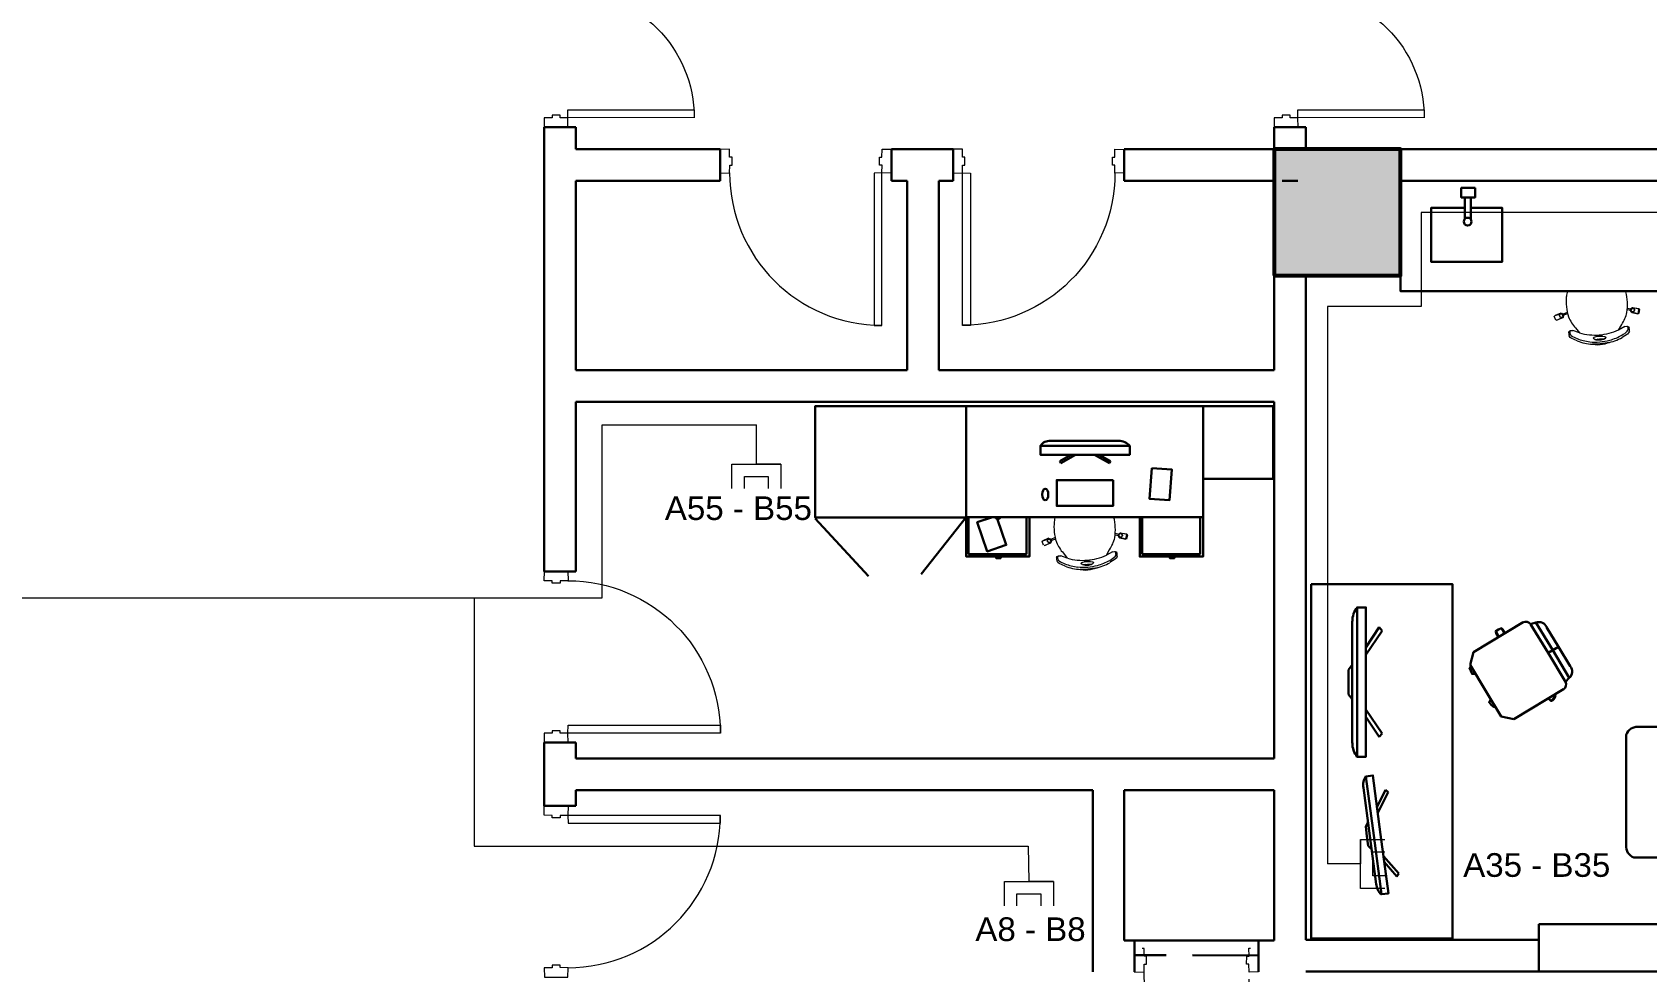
# Model space of a CAD drawing. Header units: millimetres. Extents: x 521 to 148073, y -17811 to 32040.
# Drawn here: x 29026 to 39539, y 16118 to 22236 of the extents above; entities that cross this region are included whole.
import ezdxf

# ---------------------------------------------------------------- set-up
doc = ezdxf.new("R2010")
doc.units = ezdxf.units.MM
doc.linetypes.add('DGN Style 2', pattern=[0.41784, 0.250704, -0.167136])
doc.linetypes.add('DGN Style 3', pattern=[0.584976, 0.41784, -0.167136])
for name, color, linetype, lineweight in [('nabytek', 7, 'Continuous', 30), ('OAP220', 1, 'Continuous', 30), ('OAP280', 2, 'Continuous', 53), ('OAP313', 1, 'Continuous', 0), ('OAP315', 5, 'Continuous', 0), ('OAP325', 1, 'Continuous', 0), ('RC1.', 190, 'Continuous', 20), ('RC2.', 150, 'Continuous', 20)]:
    doc.layers.add(name, color=color, linetype=linetype, lineweight=lineweight)
doc.styles.add('PDF Arial', font='arial.ttf')

# ---------------------------------------------------------------- blocks, each defined once
blk = doc.blocks.new('*U8')
at = {"layer": 'OAP315', "extrusion": (0, 0, -1), "flags": 128}
for points in [[(-0.486, 0.735), (-0.532, 0.754), (-0.836, 0.014), (-0.789, -0.005), (-0.486, 0.735)], [(0.645, -0.593), (0.599, -0.574), (0.902, 0.167), (0.948, 0.148), (0.645, -0.593)], [(-0.891, 0.037), (-0.836, 0.014), (-0.855, -0.032), (-0.841, -0.038), (-0.86, -0.084), (-0.874, -0.079), (-0.893, -0.125), (-0.948, -0.102), (-0.891, 0.037)], [(0.7, -0.615), (0.645, -0.593), (0.626, -0.639), (0.612, -0.633), (0.593, -0.68), (0.607, -0.685), (0.588, -0.731), (0.643, -0.754), (0.7, -0.615)]]:
    blk.add_lwpolyline(points, close=True, dxfattribs=at)
at = {"layer": 'OAP315', "extrusion": (0, 0, -1)}
blk.add_arc((-0.836, 0.014), 0.8, 337.7176, 67.7176, dxfattribs=at)
at = {"layer": 'OAP315'}
blk.add_arc((-0.645, -0.593), 0.8, 22.2824, 112.2824, dxfattribs=at)
blk = doc.blocks.new('B1500-91')
at = {"layer": 'OAP315', "rotation": 67.71764840910753}
blk.add_blockref('*U8', (-0.304, 0.881), dxfattribs=at)
blk = doc.blocks.new('*U6')
at = {"layer": 'OAP315', "extrusion": (0, 0, -1), "flags": 128}
for points in [[(-0.649, 0.332), (-0.607, 0.289), (-0.643, 0.254), (-0.633, 0.243), (-0.669, 0.209), (-0.68, 0.22), (-0.716, 0.185), (-0.757, 0.229), (-0.649, 0.332)], [(0.059, -0.409), (0.025, -0.373), (0.723, 0.294), (0.757, 0.258), (0.059, -0.409)], [(0.101, -0.452), (0.059, -0.409), (0.023, -0.444), (0.013, -0.433), (-0.023, -0.467), (-0.013, -0.478), (-0.049, -0.513), (-0.008, -0.556), (0.101, -0.452)]]:
    blk.add_lwpolyline(points, close=True, dxfattribs=at)
at = {"layer": 'OAP315'}
blk.add_arc((-0.059, -0.409), 0.965, 46.3107, 136.3107, dxfattribs=at)
blk = doc.blocks.new('A900-90')
at = {"layer": 'OAP315', "rotation": 313.6892712838268}
blk.add_blockref('*U6', (0.397, 0.24), dxfattribs=at)
blk = doc.blocks.new('*U14')
at = {"layer": 'OAP313', "linetype": 'DGN Style 2', "flags": 128}
for points in [[(-0.266, 0.436), (-0.222, 0.395), (-0.188, 0.431), (-0.177, 0.421), (-0.142, 0.457), (-0.153, 0.467), (-0.119, 0.503), (-0.162, 0.545), (-0.266, 0.436)], [(0.302, -0.106), (0.258, -0.065), (0.293, -0.028), (0.282, -0.018), (0.317, 0.018), (0.328, 0.008), (0.362, 0.044), (0.405, 0.002), (0.302, -0.106)], [(-0.236, -0.51), (-0.2, -0.545), (0.258, -0.065), (0.222, -0.03), (-0.236, -0.51)]]:
    blk.add_lwpolyline(points, close=True, dxfattribs=at)
at = {"layer": 'OAP313', "linetype": 'DGN Style 2', "extrusion": (0, 0, -1)}
blk.add_arc((-0.26, -0.064), 0.666, 313.7679, 43.5275, dxfattribs=at)
blk = doc.blocks.new('AP600-90_1')
at = {"layer": 'OAP313', "linetype": 'DGN Style 2', "rotation": 313.6892711747349}
blk.add_blockref('*U14', (-0.132, 0.291), dxfattribs=at)
blk = doc.blocks.new('*U12')
at = {"layer": 'OAP220'}
for p, q in [((0.43, 0.178), (0.543, 0.013)), ((-0.217, -0.266), (-0.104, -0.431))]:
    blk.add_line(p, q, dxfattribs=at)
at = {"layer": 'OAP220', "linetype": 'DGN Style 3'}
blk.add_line((-0.158, -0.353), (0.49, 0.091), dxfattribs=at)
at = {"layer": 'OAP313', "linetype": 'DGN Style 2', "rotation": 304.477440899856}
blk.add_blockref('AP600-90_1', (-0.217, -0.266), dxfattribs=at)
blk = doc.blocks.new('AP600-90')
at = {"layer": 'OAP220', "rotation": 55.52255910014399}
blk.add_blockref('*U12', (-0.097, 0.33), dxfattribs=at)
blk = doc.blocks.new('*U99')
at = {"layer": 'nabytek'}
for p, q in [((-33, 2331), (312, 2331)), ((436, 2331), (90, 2331)), ((-58, 2137), (-58, 2307)), ((461, 2137), (461, 2307)), ((-224, 1966), (-195, 2001)), ((-195, 2001), (-88, 2001)), ((133, 2087), (-16, 2087)), ((133, 1961), (133, 2087)), ((172, 2087), (133, 2087)), ((172, 2087), (172, 1961)), ((172, 2087), (312, 2087)), ((230, 2087), (230, 1961)), ((270, 1961), (270, 2087)), ((270, 2087), (419, 2087)), ((598, 2001), (490, 2001)), ((627, 1966), (598, 2001)), ((-224, 580), (-224, 1966)), ((-1, 1961), (312, 1961)), ((403, 1961), (90, 1961)), ((90, 1961), (270, 1961)), ((312, 1961), (133, 1961)), ((172, 1961), (205, 1961)), ((627, -230), (627, 1966)), ((-959, 1177), (-994, 1168)), ((-994, 1168), (-994, 957)), ((-959, 1177), (-959, 957)), ((-924, 1212), (-546, 1212)), ((-815, 1235), (-809, 1215)), ((-808, 1212), (-809, 1215)), ((-546, 1212), (-485, 1153)), ((-1038, 1106), (-1038, 957)), ((-485, 1153), (-485, 957)), ((-473, 1075), (-469, 1054)), ((-465, 1034), (-469, 1054)), ((-1038, 808), (-1038, 957)), ((-1038, 957), (-959, 957)), ((-994, 746), (-994, 957)), ((-959, 737), (-959, 957)), ((-554, 128), (107, 1032)), ((-485, 761), (-485, 957)), ((168, 995), (-482, 102)), ((-959, 737), (-994, 746)), ((-546, 702), (-485, 761)), ((-472, 777), (-468, 798)), ((-465, 819), (-468, 798)), ((-924, 702), (-546, 702)), ((-451, 369), (-451, 452)), ((-451, 452), (-425, 452)), ((-224, 452), (-224, 456)), ((-502, 210), (-121, 280)), ((65, 296), (72, 259)), ((79, 222), (72, 259)), ((-554, 128), (-482, 102)), ((-482, 102), (-502, 210)), ((-101, 171), (-482, 102)), ((-100, 166), (-101, 171)), ((-224, -219), (-224, -29)), ((-174, -280), (421, -280)), ((555, -280), (421, -280)), ((-874, -799), (-746, -722)), ((-619, -645), (-746, -722)), ((-746, -722), (-706, -789)), ((-543, -651), (-724, -759)), ((-517, -676), (-706, -789)), ((-517, -676), (-543, -651)), ((-469, -688), (-274, -1012)), ((-904, -868), (-724, -759)), ((-894, -903), (-706, -789)), ((-409, -788), (-407, -785)), ((-393, -769), (-407, -785)), ((-894, -903), (-904, -868)), ((-906, -951), (-711, -1275)), ((-274, -1012), (-293, -1094)), ((-293, -1094), (-461, -1196)), ((-354, -1145), (-369, -1159)), ((-629, -1297), (-461, -1196)), ((-385, -1173), (-369, -1159)), ((-711, -1275), (-629, -1297)), ((-608, -1300), (-589, -1292)), ((-569, -1284), (-589, -1292)), ((730, -1761), (617, -1861)), ((655, -1856), (749, -1775)), ((749, -1775), (730, -1761)), ((-873, -1890), (-851, -1869)), ((-742, -1975), (-873, -1890)), ((-851, -1869), (-694, -1975)), ((-181, -1869), (-338, -1975)), ((-290, -1975), (-159, -1890)), ((-159, -1890), (-181, -1869)), ((92, -1930), (476, -1880)), ((185, -1849), (200, -1830)), ((297, -1903), (185, -1849)), ((200, -1830), (336, -1898)), ((860, -1829), (476, -1880)), ((-1002, -1975), (-516, -1975)), ((-30, -1975), (-516, -1975)), ((172, -1991), (485, -1950)), ((396, -1961), (424, -1977)), ((424, -1977), (488, -1969)), ((799, -1908), (485, -1950)), ((551, -1961), (488, -1969)), ((574, -1938), (551, -1961)), ((-912, -2064), (-516, -2064)), ((-628, -2064), (-596, -2088)), ((-596, -2088), (-516, -2088)), ((-119, -2064), (-516, -2064)), ((-435, -2088), (-516, -2088)), ((-404, -2064), (-435, -2088))]:
    blk.add_line(p, q, dxfattribs=at)
for points in [[(43, 946), (24, 946), (24, 1296), (405, 1296), (405, 946), (132, 946)], [(-853, 1212), (-857, 1222), (-815, 1235), (-809, 1215)], [(-808, 1212), (-809, 1215)], [(-485, 1072), (-473, 1075), (-469, 1054)], [(-485, 1030), (-465, 1034), (-469, 1054)], [(-485, 822), (-465, 819), (-468, 798)], [(-485, 779), (-472, 777), (-468, 798)], [(-762, 660), (-782, 661), (-780, 702)], [(-762, 660), (-741, 659), (-739, 702)], [(-425, 452), (421, 452), (421, -29), (-451, -29), (-451, 108)], [(-451, 219), (-451, 369)], [(-111, 226), (-122, 286), (43, 315)], [(-604, 275), (-502, 210), (-554, 128), (-656, 194)], [(-111, 226), (-100, 166), (65, 196)], [(65, 296), (72, 259)], [(79, 222), (72, 259)], [(-433, -748), (-426, -740), (-393, -769), (-407, -785)], [(-409, -788), (-407, -785)], [(-858, -1112), (-868, -1093), (-832, -1074)], [(-858, -1112), (-848, -1130), (-810, -1110)], [(-362, -1136), (-354, -1145), (-369, -1159)], [(-399, -1158), (-385, -1173), (-369, -1159)], [(-613, -1287), (-608, -1300), (-589, -1292)], [(-577, -1265), (-569, -1284), (-589, -1292)], [(482, -1925), (98, -1975), (92, -1930), (476, -1880)], [(482, -1925), (866, -1875), (860, -1829), (476, -1880)], [(-516, -2033), (-1002, -2033), (-1002, -1975), (-516, -1975)], [(-516, -2033), (-30, -2033), (-30, -1975), (-516, -1975)]]:
    blk.add_lwpolyline(points, dxfattribs=at)
blk.add_lwpolyline([(-1154, -2331), (1154, -2331), (1154, -1412), (-1154, -1412)], close=True, dxfattribs=at)
blk.add_circle((205, 1122), 133, dxfattribs=at)
for centre, radius, start, end in [((-29, 2302), 29.4, 81.9407, 170.0281), ((432, 2302), 29.4, 9.9719, 98.0593), ((-10, 2135), 48.2, 177.1723, 277.1519), ((413, 2135), 48.2, 262.8481, 2.8277), ((5, 2088), 127, 223.3085, 272.3226), ((398, 2088), 127, 267.6774, 316.6915), ((-985, 1115), 53.5, 99.8338, 189.9471), ((-919, 1172), 39.9, 96.8424, 173.1576), ((-826, 1200), 36, 75.9742, 139.9989), ((-488, 1041), 36, 69.914, 84.7701), ((-492, 1059), 36, 283.3806, 313.9387), ((-985, 799), 53.5, 170.0529, 260.1662), ((-919, 742), 39.9, 186.8424, 263.1576), ((-491, 792), 36, 49.4152, 79.7512), ((-488, 811), 36, 275.6596, 293.4399), ((-547, 764), 61.7, 357.2677, 2.7323), ((-751, 681), 36, 145.1372, 209.162), ((-770, 682), 36, 325.1372, 29.162), ((41, 290), 25.6, 6.9044, 85.0243), ((-630, 234), 48.4, 57.5834, 237.5834), ((53, 219), 25.6, 295.6337, 13.7535), ((-150, -209), 74.5, 172.1869, 251.4375), ((556, -206), 74.5, 262.1869, 341.4375), ((-584, -686), 53.5, 40.8802, 130.9935), ((-501, -712), 39.9, 37.8889, 114.204), ((-854, -848), 53.5, 111.0994, 201.2126), ((-429, -778), 36, 17.0206, 81.0453), ((-869, -934), 39.9, 127.8889, 204.204), ((-834, -1110), 36, 86.1837, 150.2084), ((-843, -1093), 36, 266.1837, 330.2084), ((-391, -1150), 36, 10.9604, 25.8166), ((-377, -1137), 36, 224.4271, 254.9851), ((-658, -1242), 61.7, 298.3141, 303.7788), ((-588, -1268), 36, 216.706, 234.4864), ((-606, -1275), 36, 350.4617, 20.7977), ((791, -1808), 101, 274.3953, 318.5955), ((153, -1892), 101, 236.3367, 280.537), ((-919, -1937), 126, 228.8706, 273.0709), ((-113, -1937), 126, 266.9291, 311.1294)]:
    blk.add_arc(centre, radius, start, end, dxfattribs=at)
blk = doc.blocks.new('*U98')
at = {"layer": 'nabytek', "color": 0, "linetype": 'ByBlock', "lineweight": -2, "transparency": 16777216}
blk.add_blockref('*U99', (0, 0), dxfattribs=at)

msp = doc.modelspace()

# ---------------------------------------------------------------- linework, layer by layer
at = {"layer": 'nabytek'}
for p, q in [((39485, 20404), (39491, 20431)), ((35657, 19575), (36106, 19575)), ((35717, 19442), (35790, 19485)), ((35820, 19485), (35724, 19429)), ((35943, 19485), (36040, 19429)), ((36047, 19442), (35974, 19485)), ((35724, 19429), (35717, 19442)), ((36040, 19429), (36047, 19442)), ((34125, 19070), (34471, 18693)), ((35108, 19079), (34815, 18706)), ((36150, 18937), (36156, 18964))]:
    msp.add_line(p, q, dxfattribs=at)
for points in [[(40486, 21269), (40486, 20549), (37936, 20549), (37936, 21269)], [(38421, 21222), (38421, 21161), (38331, 21161), (38331, 21222)], [(35108, 19802), (35108, 19076), (34125, 19076), (34125, 19802)], [(35108, 19802), (36650, 19802), (36650, 19079), (35108, 19079)], [(36650, 19802), (37106, 19802), (37106, 19327), (36650, 19327)], [(36173, 19543), (36173, 19485), (35591, 19485), (35591, 19543)], [(36316, 19398), (36447, 19388), (36431, 19188), (36301, 19198)], [(36064, 19320), (36064, 19151), (35697, 19151), (35697, 19320)], [(35108, 19079), (35519, 19079), (35519, 18822), (35108, 18822)], [(35123, 19079), (35500, 19079), (35500, 18838), (35123, 18838)], [(35301, 19079), (35327, 19079), (35327, 19070), (35301, 19070)], [(36238, 19079), (36650, 19079), (36650, 18822), (36238, 18822)], [(36254, 19079), (36631, 19079), (36631, 18838), (36254, 18838)], [(35302, 18822), (35332, 18822), (35332, 18812), (35302, 18812)], [(36433, 18822), (36463, 18822), (36463, 18812), (36433, 18812)]]:
    msp.add_lwpolyline(points, close=True, dxfattribs=at)
for points in [[(38355, 21021), (38355, 21161)], [(38393, 21161), (38393, 21019)], [(38393, 21093), (38597, 21093), (38597, 20741), (38136, 20741), (38136, 21093), (38355, 21093)], [(35309, 19070), (35368, 18898), (35245, 18855), (35179, 19045), (35279, 19079)]]:
    msp.add_lwpolyline(points, dxfattribs=at)
at = {"layer": 'nabytek', "lineweight": 13}
for points in [[(38979, 20407), (38942, 20392), (38987, 20407)], [(38979, 20407), (38982, 20407), (38984, 20406)], [(38997, 20382), (38996, 20384), (38991, 20396), (38987, 20407)], [(39022, 20412), (38994, 20400)], [(39024, 20403), (38998, 20393)], [(39413, 20431), (39433, 20426)], [(39414, 20440), (39436, 20434)], [(39436, 20416), (39437, 20419), (39439, 20430), (39442, 20442)], [(39442, 20411), (39481, 20402), (39436, 20416)], [(39449, 20444), (39489, 20435), (39442, 20442)], [(39445, 20441), (39447, 20443), (39449, 20444)], [(39485, 20404), (39484, 20402), (39481, 20402)], [(38947, 20362), (38937, 20387)], [(38954, 20361), (38952, 20361), (38950, 20363)], [(38992, 20376), (38954, 20361), (38997, 20382)], [(39039, 20289), (39043, 20294)], [(39039, 20289), (39043, 20294)], [(39045, 20294), (39058, 20293)], [(39045, 20294), (39058, 20293)], [(39102, 20278), (39058, 20293)], [(39102, 20278), (39058, 20293)], [(39076, 20311), (39102, 20278)], [(39076, 20311), (39102, 20278)], [(39356, 20297), (39376, 20334)], [(39356, 20297), (39376, 20334)], [(39397, 20319), (39356, 20297)], [(39397, 20319), (39356, 20297)], [(39397, 20319), (39409, 20322)], [(39397, 20319), (39409, 20322)], [(39411, 20322), (39415, 20319)], [(39411, 20322), (39415, 20319)], [(39087, 20226), (39048, 20243), (39040, 20249), (39034, 20259)], [(39087, 20226), (39048, 20243), (39040, 20249), (39034, 20259)], [(39172, 20206), (39172, 20206)], [(39172, 20206), (39172, 20206)], [(39284, 20213), (39235, 20206), (39186, 20205)], [(39284, 20213), (39235, 20206), (39186, 20205)], [(39235, 20206), (39186, 20205)], [(39235, 20206), (39186, 20205)], [(39201, 20236), (39194, 20239), (39191, 20245), (39196, 20250), (39211, 20254)], [(39201, 20236), (39194, 20239), (39191, 20245), (39196, 20250), (39211, 20254)], [(39191, 20245), (39196, 20250), (39191, 20245), (39194, 20239)], [(39191, 20245), (39196, 20250), (39191, 20245), (39194, 20239)], [(39196, 20250), (39211, 20254)], [(39196, 20250), (39211, 20254)], [(39201, 20236), (39232, 20239)], [(39201, 20236), (39232, 20239)], [(39211, 20254), (39231, 20256), (39252, 20257)], [(39211, 20254), (39231, 20256), (39252, 20257)], [(39231, 20256), (39211, 20254)], [(39231, 20256), (39211, 20254)], [(39212, 20237), (39212, 20233)], [(39216, 20233), (39215, 20238)], [(39219, 20232), (39216, 20238)], [(39242, 20240), (39239, 20233), (39236, 20232), (39218, 20238)], [(39252, 20257), (39231, 20256)], [(39252, 20257), (39231, 20256)], [(39232, 20239), (39264, 20240)], [(39232, 20239), (39264, 20240)], [(39284, 20213), (39235, 20206)], [(39284, 20213), (39235, 20206)], [(39246, 20240), (39246, 20234)], [(39252, 20257), (39267, 20255)], [(39252, 20257), (39267, 20255), (39273, 20251), (39271, 20245), (39264, 20240)], [(39252, 20257), (39267, 20255)], [(39252, 20257), (39267, 20255), (39273, 20251), (39271, 20245), (39264, 20240)], [(39271, 20245), (39264, 20240), (39271, 20245), (39273, 20251)], [(39271, 20245), (39264, 20240), (39271, 20245), (39273, 20251)], [(39297, 20216), (39284, 20213)], [(39297, 20216), (39284, 20213)], [(39426, 20289), (39421, 20278), (39414, 20271), (39379, 20249)], [(39426, 20289), (39421, 20278), (39414, 20271), (39379, 20249)], [(35644, 18941), (35606, 18925), (35652, 18940)], [(35644, 18941), (35647, 18940), (35648, 18939)], [(35662, 18915), (35661, 18917), (35656, 18929), (35652, 18940)], [(35687, 18945), (35659, 18933)], [(35689, 18936), (35662, 18926)], [(36078, 18973), (36100, 18967)], [(36078, 18964), (36098, 18959)], [(36101, 18949), (36101, 18952), (36104, 18963), (36107, 18975)], [(36106, 18944), (36146, 18935), (36101, 18949)], [(36114, 18977), (36154, 18968), (36107, 18975)], [(36110, 18974), (36112, 18976), (36114, 18977)], [(36150, 18937), (36148, 18935), (36146, 18935)], [(35612, 18895), (35602, 18920)], [(35619, 18894), (35617, 18894), (35615, 18896)], [(35657, 18909), (35619, 18894), (35662, 18915)], [(35704, 18822), (35708, 18827)], [(35704, 18822), (35708, 18827)], [(35710, 18827), (35723, 18826)], [(35710, 18827), (35723, 18826)], [(35766, 18811), (35723, 18826)], [(35766, 18811), (35723, 18826)], [(35741, 18844), (35766, 18811)], [(35741, 18844), (35766, 18811)], [(36021, 18830), (36041, 18867)], [(36021, 18830), (36041, 18867)], [(36061, 18852), (36021, 18830)], [(36061, 18852), (36021, 18830)], [(36090, 18822), (36086, 18811), (36078, 18804), (36043, 18782)], [(36090, 18822), (36086, 18811), (36078, 18804), (36043, 18782)], [(36061, 18852), (36073, 18855)], [(36061, 18852), (36073, 18855)], [(36076, 18855), (36080, 18852)], [(36076, 18855), (36080, 18852)], [(35751, 18759), (35713, 18776), (35705, 18782), (35699, 18792)], [(35751, 18759), (35713, 18776), (35705, 18782), (35699, 18792)], [(35836, 18739), (35837, 18739)], [(35836, 18739), (35837, 18739)], [(35949, 18746), (35900, 18739), (35850, 18738)], [(35949, 18746), (35900, 18739), (35850, 18738)], [(35900, 18739), (35850, 18738)], [(35900, 18739), (35850, 18738)], [(35866, 18769), (35859, 18772), (35856, 18778), (35861, 18783), (35876, 18787)], [(35866, 18769), (35859, 18772), (35856, 18778), (35861, 18783), (35876, 18787)], [(35856, 18778), (35861, 18783), (35856, 18778), (35859, 18772)], [(35856, 18778), (35861, 18783), (35856, 18778), (35859, 18772)], [(35861, 18783), (35876, 18787)], [(35861, 18783), (35876, 18787)], [(35866, 18769), (35897, 18772)], [(35866, 18769), (35897, 18772)], [(35876, 18787), (35896, 18789), (35916, 18790)], [(35876, 18787), (35896, 18789), (35916, 18790)], [(35896, 18789), (35876, 18787)], [(35896, 18789), (35876, 18787)], [(35877, 18770), (35877, 18766)], [(35883, 18765), (35880, 18771)], [(35881, 18766), (35880, 18771)], [(35907, 18773), (35904, 18766), (35900, 18765), (35882, 18771)], [(35916, 18790), (35896, 18789)], [(35916, 18790), (35896, 18789)], [(35897, 18772), (35929, 18774)], [(35897, 18772), (35929, 18774)], [(35949, 18746), (35900, 18739)], [(35949, 18746), (35900, 18739)], [(35910, 18773), (35911, 18767)], [(35916, 18790), (35932, 18788)], [(35916, 18790), (35932, 18788), (35938, 18784), (35935, 18778), (35929, 18774)], [(35916, 18790), (35932, 18788)], [(35916, 18790), (35932, 18788), (35938, 18784), (35935, 18778), (35929, 18774)], [(35935, 18778), (35929, 18774), (35935, 18778), (35938, 18784)], [(35935, 18778), (35929, 18774), (35935, 18778), (35938, 18784)], [(35962, 18749), (35949, 18746)], [(35962, 18749), (35949, 18746)]]:
    msp.add_lwpolyline(points, dxfattribs=at)
at = {"layer": 'nabytek'}
msp.add_circle((38373, 21003), 25.6, dxfattribs=at)
at = {"layer": 'nabytek', "lineweight": 13}
for centre, radius, start, end in [((39343, 20483), 329, 174.2916, 197.7947), ((39343, 20483), 329, 174.2916, 197.7947), ((39191, 20503), 175, 164.969, 175.8878), ((39191, 20503), 175, 164.969, 175.8878), ((39085, 20463), 329, 351.0504, 14.5536), ((39085, 20463), 329, 351.0504, 14.5536), ((39143, 20483), 277, 327.339, 345.0494), ((39143, 20483), 277, 327.339, 345.0494), ((39283, 20494), 277, 203.7964, 221.5067), ((39283, 20494), 277, 203.7964, 221.5067), ((39202, 20632), 368, 274.3791, 294.6532), ((39202, 20632), 368, 274.3791, 294.6532), ((39202, 20632), 368, 274.3791, 294.6532), ((39202, 20632), 368, 274.3791, 294.6532), ((39396, 20304), 22.1, 317.1546, 356.3375), ((39396, 20304), 22.1, 317.1546, 356.3375), ((39396, 20304), 22.1, 317.1546, 356.3375), ((39396, 20304), 22.1, 317.1546, 356.3375), ((39393, 20307), 25.2, 349.5095, 27.9407), ((39393, 20307), 25.2, 349.5095, 27.9407), ((39393, 20307), 25.2, 349.5095, 27.9407), ((39393, 20307), 25.2, 349.5095, 27.9407), ((39373, 20298), 53.2, 350.3322, 15.1518), ((39373, 20298), 53.2, 350.3322, 15.1518), ((39084, 20276), 53.2, 173.6868, 198.5143), ((39084, 20276), 53.2, 173.6868, 198.5143), ((39063, 20281), 25.2, 160.9045, 199.3357), ((39063, 20281), 25.2, 160.9045, 199.3357), ((39063, 20281), 25.2, 160.9045, 199.3357), ((39063, 20281), 25.2, 160.9045, 199.3357), ((39061, 20278), 22.1, 192.5077, 231.6906), ((39061, 20278), 22.1, 192.5077, 231.6906), ((39061, 20278), 22.1, 192.5077, 231.6906), ((39061, 20278), 22.1, 192.5077, 231.6906), ((39152, 20424), 194, 237.4248, 250.0501), ((39152, 20424), 194, 237.4248, 250.0501), ((39152, 20424), 194, 237.4248, 250.0501), ((39152, 20424), 194, 237.4248, 250.0501), ((39209, 20562), 344, 248.9229, 263.2418), ((39209, 20562), 344, 248.9229, 263.2418), ((39209, 20562), 344, 248.9229, 263.2418), ((39209, 20562), 344, 248.9229, 263.2418), ((39209, 20560), 356, 249.8467, 266.2196), ((39209, 20560), 356, 249.8467, 266.2196), ((39202, 20632), 368, 254.192, 274.4662), ((39202, 20632), 368, 254.192, 274.4662), ((39202, 20632), 368, 254.192, 274.4662), ((39202, 20632), 368, 254.192, 274.4662), ((39208, 20545), 327, 263.0467, 274.4922), ((39208, 20545), 327, 263.0467, 274.4922), ((39208, 20545), 327, 263.0467, 274.4922), ((39208, 20545), 327, 263.0467, 274.4922), ((39220, 20390), 189, 255.3185, 274.7441), ((39220, 20390), 189, 255.3185, 274.7441), ((39226, 20323), 90.8, 253.6066, 274.1247), ((39226, 20323), 90.8, 253.6066, 274.1247), ((39226, 20323), 90.8, 274.721, 295.2388), ((39226, 20323), 90.8, 274.721, 295.2388), ((39209, 20546), 327, 274.3529, 285.7986), ((39209, 20546), 327, 274.3529, 285.7986), ((39209, 20546), 327, 274.3529, 285.7986), ((39209, 20546), 327, 274.3529, 285.7986), ((39206, 20560), 356, 282.6255, 298.9984), ((39206, 20560), 356, 282.6255, 298.9984), ((39206, 20562), 344, 285.6034, 299.9223), ((39206, 20562), 344, 285.6034, 299.9223), ((39206, 20562), 344, 285.6034, 299.9223), ((39206, 20562), 344, 285.6034, 299.9223), ((39284, 20434), 194, 298.794, 311.4214), ((39284, 20434), 194, 298.794, 311.4214), ((39284, 20434), 194, 298.794, 311.4214), ((39284, 20434), 194, 298.794, 311.4214), ((36008, 19016), 329, 174.2916, 197.7947), ((36008, 19016), 329, 174.2916, 197.7947), ((35856, 19036), 175, 164.969, 175.8878), ((35856, 19036), 175, 164.969, 175.8878), ((35750, 18996), 329, 351.0504, 14.5536), ((35750, 18996), 329, 351.0504, 14.5536), ((35808, 19016), 277, 327.339, 345.0494), ((35808, 19016), 277, 327.339, 345.0494), ((35948, 19027), 277, 203.7964, 221.5067), ((35948, 19027), 277, 203.7964, 221.5067), ((35728, 18814), 25.2, 160.9045, 199.3357), ((35728, 18814), 25.2, 160.9045, 199.3357), ((35728, 18814), 25.2, 160.9045, 199.3357), ((35728, 18814), 25.2, 160.9045, 199.3357), ((35867, 19165), 368, 274.3791, 294.6532), ((35867, 19165), 368, 274.3791, 294.6532), ((35867, 19165), 368, 274.3791, 294.6532), ((35867, 19165), 368, 274.3791, 294.6532), ((35949, 18967), 194, 298.794, 311.4214), ((35949, 18967), 194, 298.794, 311.4214), ((35949, 18967), 194, 298.794, 311.4214), ((35949, 18967), 194, 298.794, 311.4214), ((36061, 18837), 22.1, 317.1546, 356.3375), ((36061, 18837), 22.1, 317.1546, 356.3375), ((36061, 18837), 22.1, 317.1546, 356.3375), ((36061, 18837), 22.1, 317.1546, 356.3375), ((36058, 18840), 25.2, 349.5095, 27.9407), ((36058, 18840), 25.2, 349.5095, 27.9407), ((36058, 18840), 25.2, 349.5095, 27.9407), ((36058, 18840), 25.2, 349.5095, 27.9407), ((36038, 18831), 53.2, 350.3322, 15.1518), ((36038, 18831), 53.2, 350.3322, 15.1518), ((35749, 18809), 53.2, 173.6868, 198.5143), ((35749, 18809), 53.2, 173.6868, 198.5143), ((35726, 18811), 22.1, 192.5077, 231.6906), ((35726, 18811), 22.1, 192.5077, 231.6906), ((35726, 18811), 22.1, 192.5077, 231.6906), ((35726, 18811), 22.1, 192.5077, 231.6906), ((35817, 18957), 194, 237.4248, 250.0501), ((35817, 18957), 194, 237.4248, 250.0501), ((35817, 18957), 194, 237.4248, 250.0501), ((35817, 18957), 194, 237.4248, 250.0501), ((35874, 19095), 344, 248.9229, 263.2418), ((35874, 19095), 344, 248.9229, 263.2418), ((35874, 19095), 344, 248.9229, 263.2418), ((35874, 19095), 344, 248.9229, 263.2418), ((35874, 19093), 356, 249.8467, 266.2196), ((35874, 19093), 356, 249.8467, 266.2196), ((35867, 19165), 368, 254.192, 274.4662), ((35867, 19165), 368, 254.192, 274.4662), ((35867, 19165), 368, 254.192, 274.4662), ((35867, 19165), 368, 254.192, 274.4662), ((35873, 19079), 327, 263.0467, 274.4922), ((35873, 19079), 327, 263.0467, 274.4922), ((35873, 19079), 327, 263.0467, 274.4922), ((35873, 19079), 327, 263.0467, 274.4922), ((35885, 18923), 189, 255.3185, 274.7441), ((35885, 18923), 189, 255.3185, 274.7441), ((35891, 18856), 90.8, 253.6066, 274.1247), ((35891, 18856), 90.8, 253.6066, 274.1247), ((35890, 18856), 90.8, 274.721, 295.2388), ((35890, 18856), 90.8, 274.721, 295.2388), ((35874, 19079), 327, 274.3529, 285.7986), ((35874, 19079), 327, 274.3529, 285.7986), ((35874, 19079), 327, 274.3529, 285.7986), ((35874, 19079), 327, 274.3529, 285.7986), ((35871, 19093), 356, 282.6255, 298.9984), ((35871, 19093), 356, 282.6255, 298.9984), ((35870, 19095), 344, 285.6034, 299.9223), ((35870, 19095), 344, 285.6034, 299.9223), ((35870, 19095), 344, 285.6034, 299.9223), ((35870, 19095), 344, 285.6034, 299.9223)]:
    msp.add_arc(centre, radius, start, end, dxfattribs=at)
at = {"layer": 'nabytek'}
for centre, radius, start, end in [((35651, 19503), 72.3, 85.6855, 146.0418), ((36103, 19482), 92.7, 41.0903, 91.6783)]:
    msp.add_arc(centre, radius, start, end, dxfattribs=at)
msp.add_ellipse((35622, 19226), major_axis=(0, -36.8), ratio=0.550267, dxfattribs=at)
at = {"layer": 'nabytek', "lineweight": 13}
for points in [[(38971, 20390), (38970, 20397), (38977, 20405), (38983, 20405)], [(38974, 20387), (38971, 20392), (38974, 20400), (38979, 20402)], [(38979, 20402), (38984, 20404), (38992, 20402), (38994, 20397)], [(38983, 20405), (38990, 20406), (38998, 20399), (38998, 20392)], [(38994, 20397), (38999, 20386), (38992, 20378), (38985, 20378)], [(39433, 20426), (39432, 20433), (39439, 20441), (39446, 20441)], [(39448, 20414), (39441, 20413), (39433, 20419), (39433, 20426)], [(39445, 20416), (39440, 20416), (39435, 20423), (39435, 20428)], [(39436, 20432), (39438, 20437), (39445, 20440), (39450, 20438)], [(39442, 20411), (39440, 20411), (39439, 20414), (39439, 20415)], [(39458, 20424), (39457, 20419), (39450, 20415), (39445, 20416)], [(39446, 20441), (39452, 20442), (39460, 20435), (39460, 20428)], [(39460, 20428), (39461, 20422), (39455, 20414), (39448, 20414)], [(39450, 20438), (39456, 20437), (39460, 20430), (39458, 20424)], [(39489, 20435), (39490, 20434), (39492, 20432), (39491, 20431)], [(38940, 20388), (38939, 20389), (38940, 20392), (38942, 20392)], [(38985, 20378), (38979, 20377), (38971, 20384), (38971, 20390)], [(38988, 20380), (38983, 20378), (38975, 20382), (38974, 20387)], [(38995, 20394), (38997, 20389), (38993, 20382), (38988, 20380)], [(38998, 20392), (38995, 20379), (38993, 20377), (38992, 20376)], [(39031, 20281), (39032, 20287), (39038, 20293), (39043, 20294)], [(39031, 20281), (39032, 20287), (39038, 20293), (39043, 20294)], [(39039, 20289), (39040, 20292), (39043, 20294), (39045, 20294)], [(39039, 20289), (39040, 20292), (39043, 20294), (39045, 20294)], [(39409, 20322), (39411, 20323), (39414, 20321), (39415, 20319)], [(39409, 20322), (39411, 20323), (39414, 20321), (39415, 20319)], [(39411, 20322), (39417, 20322), (39423, 20317), (39425, 20312)], [(39411, 20322), (39417, 20322), (39423, 20317), (39425, 20312)], [(39284, 20213), (39278, 20208), (39257, 20202), (39235, 20201)], [(39284, 20213), (39278, 20208), (39257, 20202), (39235, 20201)], [(35605, 18921), (35604, 18922), (35605, 18925), (35607, 18925)], [(35636, 18923), (35634, 18930), (35641, 18938), (35648, 18938)], [(35638, 18920), (35636, 18925), (35639, 18933), (35644, 18935)], [(35644, 18935), (35648, 18937), (35656, 18935), (35659, 18930)], [(35648, 18938), (35655, 18939), (35663, 18932), (35663, 18925)], [(35659, 18930), (35664, 18919), (35657, 18911), (35650, 18911)], [(35660, 18927), (35662, 18922), (35658, 18915), (35652, 18913)], [(35663, 18925), (35659, 18912), (35658, 18910), (35657, 18909)], [(36098, 18959), (36097, 18966), (36104, 18974), (36111, 18974)], [(36113, 18947), (36106, 18946), (36098, 18952), (36098, 18959)], [(36110, 18949), (36105, 18949), (36099, 18956), (36100, 18961)], [(36101, 18965), (36103, 18970), (36110, 18973), (36115, 18971)], [(36106, 18944), (36105, 18944), (36103, 18947), (36104, 18948)], [(36123, 18958), (36122, 18952), (36115, 18948), (36110, 18949)], [(36111, 18974), (36117, 18975), (36125, 18968), (36125, 18961)], [(36125, 18961), (36126, 18955), (36119, 18947), (36113, 18947)], [(36115, 18971), (36120, 18970), (36124, 18963), (36123, 18958)], [(36154, 18968), (36155, 18967), (36157, 18965), (36156, 18964)], [(35650, 18911), (35644, 18910), (35635, 18917), (35636, 18923)], [(35652, 18913), (35648, 18911), (35640, 18915), (35638, 18920)], [(35696, 18815), (35697, 18820), (35702, 18826), (35708, 18827)], [(35696, 18815), (35697, 18820), (35702, 18826), (35708, 18827)], [(35704, 18822), (35705, 18825), (35708, 18827), (35710, 18827)], [(35704, 18822), (35705, 18825), (35708, 18827), (35710, 18827)], [(36073, 18855), (36076, 18856), (36079, 18854), (36080, 18852)], [(36073, 18855), (36076, 18856), (36079, 18854), (36080, 18852)], [(36076, 18855), (36081, 18855), (36087, 18850), (36089, 18845)], [(36076, 18855), (36081, 18855), (36087, 18850), (36089, 18845)], [(35949, 18746), (35943, 18741), (35921, 18735), (35900, 18734)], [(35949, 18746), (35943, 18741), (35921, 18735), (35900, 18734)]]:
    msp.add_open_spline(points, degree=3, dxfattribs=at)
at = {"layer": 'OAP220'}
for p, q in [((32565, 21618), (32360, 21618)), ((32360, 21618), (32360, 18725)), ((32565, 21618), (32565, 21474)), ((37319, 21618), (37114, 21618)), ((37114, 21618), (37114, 21474)), ((37319, 21618), (37114, 21618)), ((37114, 21618), (37114, 21474)), ((37319, 21618), (37319, 21474)), ((37319, 21618), (37319, 21474)), ((32565, 21474), (33506, 21474)), ((34621, 21474), (35022, 21474)), ((36137, 21474), (37114, 21474)), ((37268, 21474), (37165, 21474)), ((37268, 21474), (37165, 21474)), ((46365, 21474), (37936, 21474)), ((32565, 21269), (33506, 21269)), ((32565, 21269), (32565, 20035)), ((34621, 21269), (34724, 21269)), ((34724, 21269), (34724, 20035)), ((34930, 21269), (35022, 21269)), ((34930, 21269), (34930, 20035)), ((36137, 21269), (37114, 21269)), ((37268, 21269), (37165, 21269)), ((37268, 21269), (37165, 21269)), ((45466, 21269), (37936, 21269)), ((37114, 20652), (37114, 20035)), ((37114, 20652), (37114, 20035)), ((37319, 16325), (37319, 20652)), ((37319, 16325), (37319, 20652)), ((32565, 20035), (34724, 20035)), ((34930, 20035), (37114, 20035)), ((36130, 20035), (37114, 20035)), ((32565, 19830), (37114, 19830)), ((32565, 19830), (32565, 18725)), ((37106, 19802), (34125, 19802)), ((37114, 19830), (37114, 17507)), ((37114, 19830), (37114, 17506)), ((32360, 18725), (32565, 18725)), ((32360, 17610), (32360, 17507)), ((32565, 17610), (32565, 17507)), ((32360, 17507), (32360, 17198)), ((32565, 17507), (37114, 17507)), ((32565, 17301), (32565, 17198)), ((32565, 17301), (35932, 17301)), ((35932, 17301), (35932, 16117)), ((36137, 17301), (36137, 16322)), ((36137, 17301), (37114, 17301)), ((37114, 17301), (37114, 16322)), ((37114, 17301), (37114, 16322)), ((38836, 16428), (40120, 16428)), ((38836, 16120), (38836, 16428)), ((36204, 16322), (36137, 16322)), ((37011, 16322), (36204, 16322)), ((37114, 16322), (37011, 16322)), ((37114, 16322), (37114, 16322)), ((38836, 16325), (37319, 16325)), ((38836, 16120), (38836, 16222)), ((38836, 16120), (37319, 16120)), ((38836, 16120), (40120, 16120))]:
    msp.add_line(p, q, dxfattribs=at)
at = {"layer": 'OAP220', "flags": 128}
for points in [[(33506, 21269), (33506, 21474)], [(34621, 21269), (34621, 21474)], [(34621, 21269), (34621, 21474)], [(35022, 21269), (35022, 21474)], [(35022, 21269), (35022, 21474)], [(36137, 21269), (36137, 21474)], [(32565, 17610), (32360, 17610)], [(32565, 17198), (32360, 17198)]]:
    msp.add_lwpolyline(points, dxfattribs=at)
at = {"layer": 'OAP280', "flags": 128}
msp.add_lwpolyline([(37114, 20652), (37936, 20652), (37936, 21474), (37114, 21474), (37114, 20652)], close=True, dxfattribs=at)
msp.add_lwpolyline([(37114, 20652), (37936, 20652), (37936, 21474), (37114, 21474), (37114, 20652)], close=True, dxfattribs=at)
at = {"layer": 'OAP280', "extrusion": (0, 0, -1)}
msp.add_solid([(-37936, 20652), (-37114, 20652), (-37936, 21474), (-37114, 21474)], dxfattribs=at)
msp.add_solid([(-37936, 20652), (-37114, 20652), (-37936, 21474), (-37114, 21474)], dxfattribs=at)
at = {"layer": 'OAP325', "flags": 128}
msp.add_lwpolyline([(32360, 17610), (32360, 17507), (32360, 17610), (32565, 17610), (32565, 17507), (32565, 17610), (32360, 17610)], close=True, dxfattribs=at)
at = {"layer": 'RC1.'}
for p, q in [((32737, 18552), (32737, 19679)), ((32737, 19679), (33741, 19679)), ((33741, 19424), (33741, 19679)), ((33581, 19264), (33581, 19424)), ((33581, 19424), (33901, 19424)), ((33901, 19424), (33741, 19424)), ((33901, 19424), (33901, 19264)), ((33663, 19264), (33663, 19342)), ((33663, 19342), (33819, 19342)), ((33819, 19342), (33819, 19264)), ((27340, 18552), (32737, 18552)), ((31904, 18552), (31904, 16935)), ((31904, 16935), (35511, 16935)), ((35511, 16935), (35515, 16706)), ((35356, 16546), (35356, 16706)), ((35356, 16706), (35675, 16706)), ((35437, 16546), (35437, 16625)), ((35437, 16625), (35593, 16625)), ((35675, 16706), (35515, 16706)), ((35593, 16625), (35593, 16546)), ((35675, 16706), (35675, 16546))]:
    msp.add_line(p, q, dxfattribs=at)
at = {"layer": 'RC2.'}
for p, q in [((46238, 21062), (38071, 21062)), ((38071, 21062), (38071, 20450)), ((38071, 20450), (37460, 20450)), ((37460, 20450), (37460, 16821)), ((37675, 16661), (37675, 16980)), ((37675, 16980), (37834, 16980)), ((37675, 16980), (37675, 16821)), ((37756, 16743), (37756, 16899)), ((37756, 16899), (37834, 16899)), ((37675, 16821), (37460, 16821)), ((37834, 16743), (37756, 16743)), ((37834, 16661), (37675, 16661))]:
    msp.add_line(p, q, dxfattribs=at)

# ---------------------------------------------------------------- block references
at = {"layer": 'nabytek', "rotation": 270}
msp.add_blockref('*U98', (39686, 17488), dxfattribs=at)
at = {"layer": 'OAP220', "extrusion": (0, 0, -1), "xscale": -1027.900945623324, "yscale": 1027.900945623324, "zscale": 1027.900945623324, "rotation": 269.9999999999761}
msp.add_blockref('AP600-90', (-37011, 16117), dxfattribs=at)
at = {"layer": 'OAP315', "extrusion": (0, 0, -1), "xscale": -1027.900945623324, "yscale": 1027.900945623324, "zscale": 1027.900945623324}
for name, p, rotation in [('B1500-91', (-32514, 23386), 180), ('B1500-91', (-37268, 23386), 180.0000000613122), ('A900-90', (-34621, 21320), 180), ('A900-90', (-32514, 17198), 90)]:
    msp.add_blockref(name, p, dxfattribs=dict(at, rotation=rotation))
at = {"layer": 'OAP315', "xscale": -1027.900945623324, "yscale": 1027.900945623324, "zscale": 1027.900945623324}
for p, rotation in [((35022, 21320), 180.000000000024), ((32514, 17610), 270)]:
    msp.add_blockref('A900-90', p, dxfattribs=dict(at, rotation=rotation))

# ---------------------------------------------------------------- texts
at = {"layer": 'RC1.', "char_height": 154.2, "attachment_point": 1, "style": 'PDF Arial'}
for s, insert in [('A55 - B55', (33145, 19214)), ('A8 - B8', (35167, 16472))]:
    msp.add_mtext_dynamic_manual_height_columns(s, width=6638.31, gutter_width=12.8, heights=[0], dxfattribs=dict(at, insert=insert))
at = {"layer": 'RC2.', "insert": (38344, 16890), "char_height": 154.2, "attachment_point": 1, "style": 'PDF Arial'}
msp.add_mtext_dynamic_manual_height_columns('A35 - B35', width=6638.31, gutter_width=12.8, heights=[157], dxfattribs=at)

doc.saveas('drawing.dxf')
